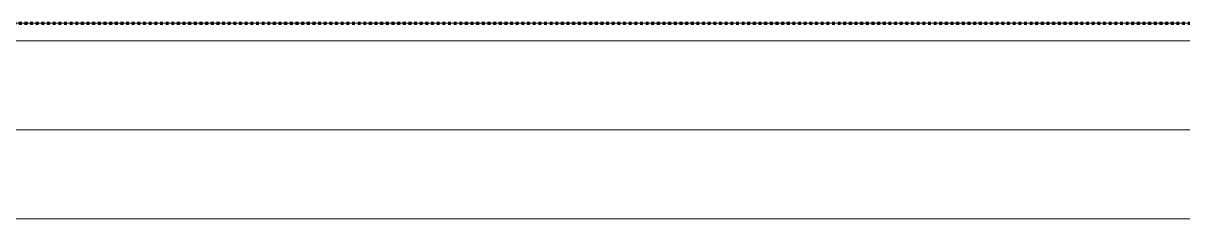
# Model space of a CAD drawing. Header units: millimetres. Extents: x -5300 to 98858, y -5196 to 93886.
# Drawn here: x 54700 to 56004, y 40410 to 40630 of the extents above; entities that cross this region are included whole.
import ezdxf

# ---------------------------------------------------------------- set-up
doc = ezdxf.new("R2010")
doc.units = ezdxf.units.MM
doc.linetypes.add('Штрих', pattern=[6.35, 3.175, -3.175])
doc.linetypes.add('Штрих_2_', pattern=[6.35, 3.175, -3.175])
for name, color, linetype, lineweight, true_color in [('_Разделитель помещений_', 4, 'Штрих', 70, 0x00ffff), ('Лестницы', 7, 'Continuous', 18, 0x7f7f7f), ('Стены', 7, 'Continuous', 18, 0x7f7f7f)]:
    doc.layers.add(name, color=color, linetype=linetype, lineweight=lineweight, true_color=true_color)

# ---------------------------------------------------------------- blocks, each defined once
blk = doc.blocks.new('СТВ_ЛК-02 - СТВ_ЛК-02 2-243173-Подвал')
at = {"layer": 'Стены', "color": 254, "true_color": 0xd4d4d4}
blk.add_line((50610, 40510), (58050, 40510), dxfattribs=at)
blk = doc.blocks.new('СТВ_ЛК-02 - СТВ_ЛК-02-243166-Подвал')
at = {"layer": 'Стены', "color": 254, "true_color": 0xd4d4d4}
for p, q in [((52845, 40630), (57850, 40630)), ((52845, 40630), (57850, 40630)), ((52845, 40630), (57850, 40630)), ((50510, 40610), (58150, 40610)), ((58150, 40610), (50510, 40610)), ((58150, 40610), (50510, 40610)), ((57850, 40610), (52845, 40610)), ((52845, 40610), (57850, 40610)), ((52845, 40610), (57850, 40610))]:
    blk.add_line(p, q, dxfattribs=at)
blk = doc.blocks.new('СТВ_ЛК-02 - СТВ_ЛК-02-243170-Подвал')
for name in ['СТВ_ЛК-02 - СТВ_ЛК-02-243166-Подвал', 'СТВ_ЛК-02 - СТВ_ЛК-02 2-243173-Подвал']:
    blk.add_blockref(name, (0, 0))
blk = doc.blocks.new('ЛК1-Лм1 235684 - ЛК1-Лм1-249097-Подвал')
at = {"layer": 'Лестницы', "color": 254, "true_color": 0xd4d4d4}
for p, q in [((54950, 40410), (54630, 40410)), ((54640, 40410), (54950, 40410)), ((55250, 40410), (54930, 40410)), ((54930, 40410), (54930, 40410)), ((54930, 40410), (54930.2, 40410)), ((54930.2, 40410), (54930.6, 40410)), ((54930.6, 40410), (54931.3, 40410)), ((54931.3, 40410), (54932.3, 40410)), ((54932.3, 40410), (54933.6, 40410)), ((54933.6, 40410), (54935, 40410)), ((54935, 40410), (54936.6, 40410)), ((54936.6, 40410), (54938.3, 40410)), ((54938.3, 40410), (54940, 40410)), ((54940, 40410), (55250, 40410)), ((54950, 40410), (54950, 40410)), ((55550, 40410), (55230, 40410)), ((55230, 40410), (55230, 40410)), ((55230, 40410), (55230.2, 40410)), ((55230.2, 40410), (55230.6, 40410)), ((55230.6, 40410), (55231.3, 40410)), ((55231.3, 40410), (55232.3, 40410)), ((55232.3, 40410), (55233.6, 40410)), ((55233.6, 40410), (55235, 40410)), ((55235, 40410), (55236.6, 40410)), ((55236.6, 40410), (55238.3, 40410)), ((55238.3, 40410), (55240, 40410)), ((55240, 40410), (55550, 40410)), ((55250, 40410), (55250, 40410)), ((55850, 40410), (55530, 40410)), ((55530, 40410), (55530, 40410)), ((55530, 40410), (55530.2, 40410)), ((55530.2, 40410), (55530.6, 40410)), ((55530.6, 40410), (55531.3, 40410)), ((55531.3, 40410), (55532.3, 40410)), ((55532.3, 40410), (55533.6, 40410)), ((55533.6, 40410), (55535, 40410)), ((55535, 40410), (55536.6, 40410)), ((55536.6, 40410), (55538.3, 40410)), ((55538.3, 40410), (55540, 40410)), ((55540, 40410), (55850, 40410)), ((55550, 40410), (55550, 40410)), ((56150, 40410), (55830, 40410)), ((55830, 40410), (55830, 40410)), ((55830, 40410), (55830.2, 40410)), ((55830.2, 40410), (55830.6, 40410)), ((55830.6, 40410), (55831.3, 40410)), ((55831.3, 40410), (55832.3, 40410)), ((55832.3, 40410), (55833.6, 40410)), ((55833.6, 40410), (55835, 40410)), ((55835, 40410), (55836.6, 40410)), ((55836.6, 40410), (55838.3, 40410)), ((55838.3, 40410), (55840, 40410)), ((55840, 40410), (56150, 40410)), ((55850, 40410), (55850, 40410))]:
    blk.add_line(p, q, dxfattribs=at)
blk = doc.blocks.new('ЛК1-Лм1 235684 - ЛК1-Лм1 235684-249101-Подвал')
blk.add_blockref('ЛК1-Лм1 235684 - ЛК1-Лм1-249097-Подвал', (0, 0))

msp = doc.modelspace()

# ---------------------------------------------------------------- linework, layer by layer
at = {"layer": '_Разделитель помещений_', "color": 131, "linetype": 'Штрих_2_', "true_color": 0xaaffff}
msp.add_line((52860, 40630), (57830, 40630), dxfattribs=at)

# ---------------------------------------------------------------- block references
at = {"layer": 'Лестницы', "color": 254, "true_color": 0xd4d4d4}
msp.add_blockref('ЛК1-Лм1 235684 - ЛК1-Лм1 235684-249101-Подвал', (0, 0), dxfattribs=at)
at = {"layer": 'Стены', "color": 254, "true_color": 0xd4d4d4}
msp.add_blockref('СТВ_ЛК-02 - СТВ_ЛК-02-243170-Подвал', (0, 0), dxfattribs=at)

doc.saveas('drawing.dxf')
